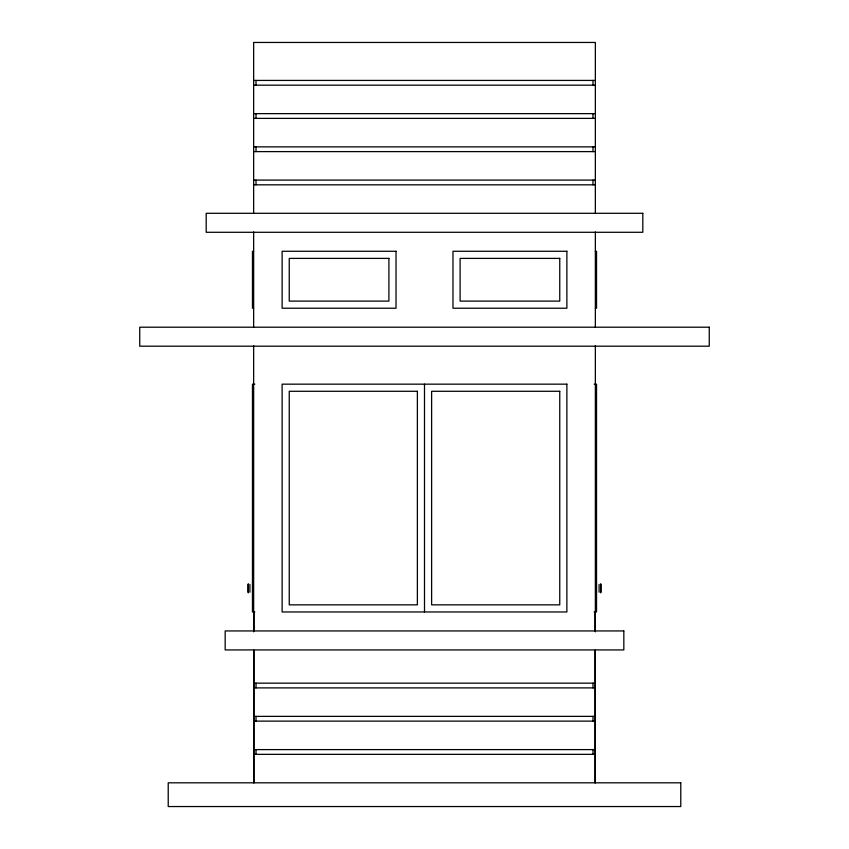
<?xml version="1.0" encoding="UTF-8"?>
<svg xmlns="http://www.w3.org/2000/svg" width="849" height="849" viewBox="0 0 849 849"><rect width="100%" height="100%" fill="white"/><g stroke="black" fill="none" stroke-linecap="round" stroke-linejoin="round"><path stroke-width="1.27" d="M248.311 583.73L248.311 592.889M600.689 592.889L600.689 583.73M253.649 80.422L595.351 80.422M253.649 85.165L595.351 85.165M253.649 113.639L595.351 113.639M253.649 118.382L595.351 118.382M253.649 146.866L595.351 146.866M253.649 151.61L595.351 151.61M253.649 180.084L595.351 180.084M253.649 184.827L595.351 184.827M253.649 251.272L252.461 251.272L252.461 308.219L253.649 308.219M595.351 251.272L596.539 251.272L596.539 308.219L595.351 308.219M254.827 384.162L252.461 384.162L252.461 611.97L254.827 611.97M594.173 384.162L596.539 384.162L596.539 611.97L594.173 611.97M253.649 683.158L595.351 683.158M253.649 687.902L595.351 687.902M253.649 716.376L595.351 716.376M253.649 721.119L595.351 721.119M253.649 749.603L595.351 749.603M253.649 754.347L595.351 754.347M600.965 584.409L600.965 592.199M599.097 584.409L599.097 592.209M595.351 213.301L595.351 42.45L253.649 42.45L253.649 213.301M595.351 231.926L595.351 327.205M595.351 345.734L595.351 631.836M595.351 650.079L595.351 782.82M594.979 612.076L594.979 630.658M594.979 650.461L594.979 782.82M592.984 80.422L592.984 85.165M592.984 113.639L592.984 118.382M592.984 146.866L592.984 151.61M592.984 180.084L592.984 184.827M592.984 683.158L592.984 687.902M592.984 716.376L592.984 721.119M592.984 749.603L592.984 754.347M424.5 384.162L424.5 611.97M256.016 80.422L256.016 85.165M256.016 113.639L256.016 118.382M256.016 146.866L256.016 151.61M256.016 180.084L256.016 184.827M256.016 683.158L256.016 687.902M256.016 716.376L256.016 721.119M256.016 749.603L256.016 754.347M254.021 612.076L254.021 630.658M254.021 650.461L254.021 782.82M253.649 231.926L253.649 327.205M253.649 345.734L253.649 631.836M253.649 650.079L253.649 782.82M249.903 584.409L249.903 592.209M248.035 584.409L248.035 592.199M642.81 213.301L206.19 213.301L206.19 232.286L642.81 232.286L642.81 213.301M396.027 251.272L282.123 251.272L282.123 308.219L396.027 308.219L396.027 251.272M566.877 251.272L452.973 251.272L452.973 308.219L566.877 308.219L566.877 251.272M388.906 258.393L289.244 258.393L289.244 301.108L388.906 301.108L388.906 258.393M559.756 258.393L460.094 258.393L460.094 301.108L559.756 301.108L559.756 258.393M709.255 327.205L139.745 327.205L139.745 346.19L709.255 346.19L709.255 327.205M566.877 384.162L282.123 384.162L282.123 611.97L566.877 611.97L566.877 384.162M417.379 391.283L289.244 391.283L289.244 604.849L417.379 604.849L417.379 391.283M559.756 391.283L431.621 391.283L431.621 604.849L559.756 604.849L559.756 391.283M623.835 630.945L225.165 630.945L225.165 649.931L623.835 649.931L623.835 630.945M680.781 782.82L168.219 782.82L168.219 806.55L680.781 806.55L680.781 782.82"/></g></svg>
